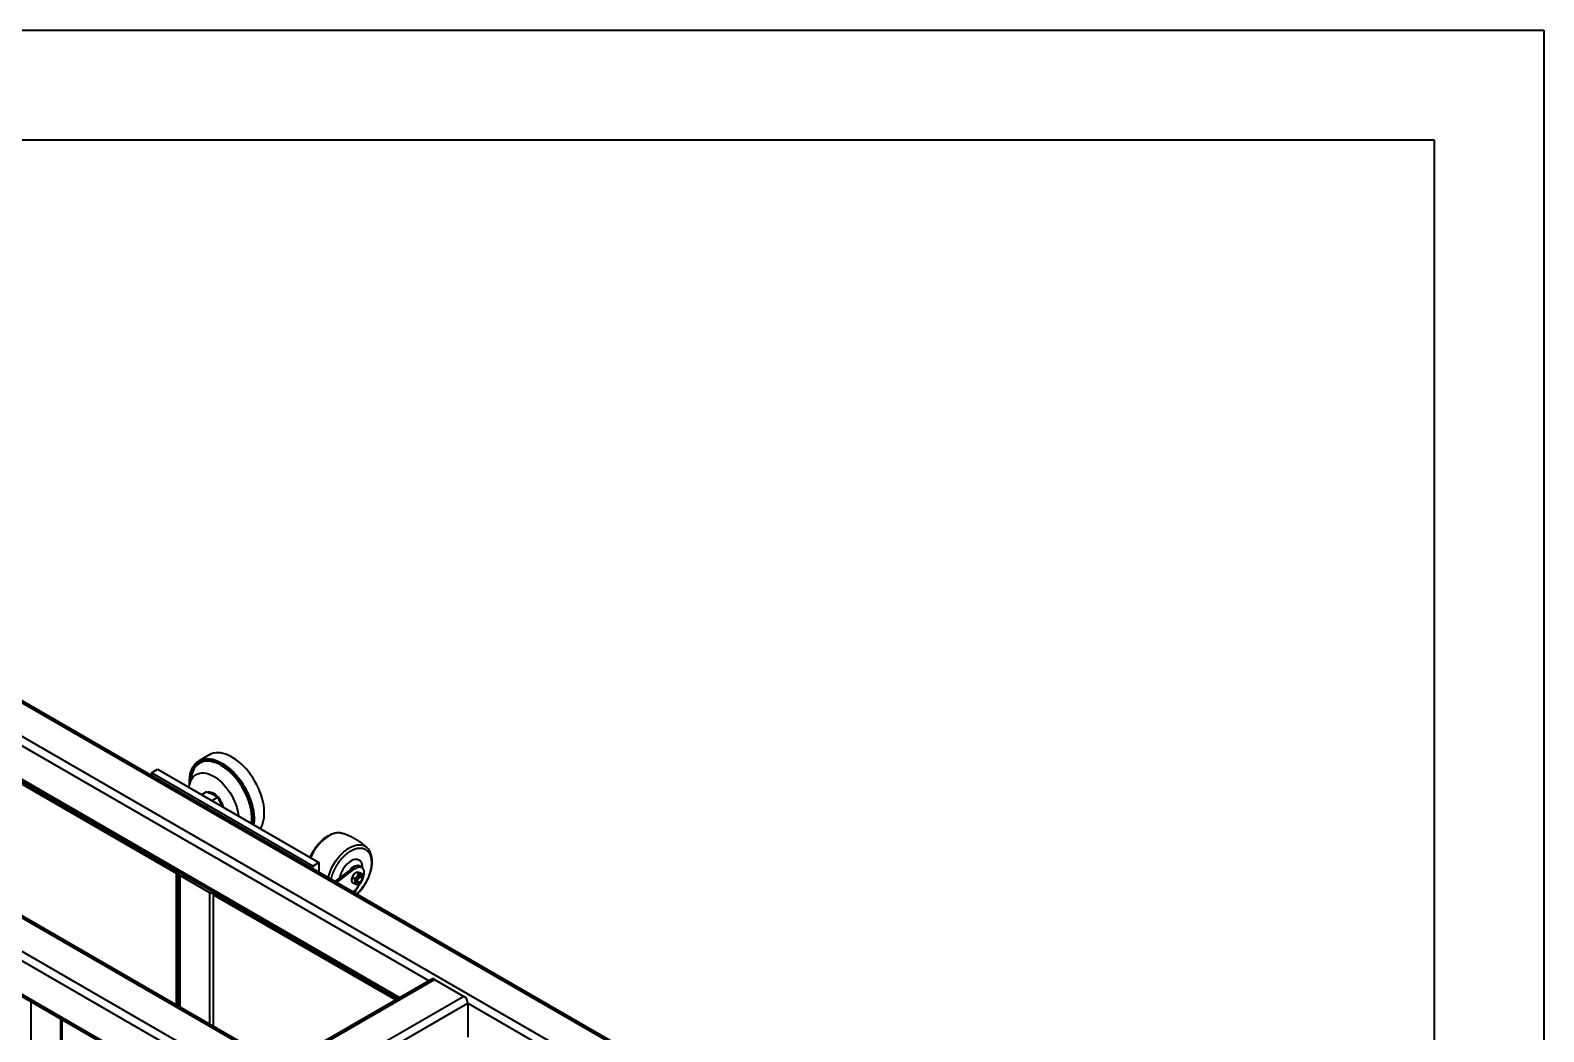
# Model space of a CAD drawing. Header units: millimetres. Extents: x 5960 to 13385, y 4099 to 9349.
# Drawn here: x 11660 to 13385, y 8208 to 9349 of the extents above; entities that cross this region are included whole.
import ezdxf

# ---------------------------------------------------------------- set-up
doc = ezdxf.new("R2010")
doc.units = ezdxf.units.MM
doc.layers.add('粗实线', color=7, linetype='Continuous', lineweight=35)

msp = doc.modelspace()

# ---------------------------------------------------------------- linework, layer by layer
at = {"color": 7, "linetype": 'Continuous', "lineweight": 35}
for p, q in [((11079.352, 8913.012), (12691.555, 7982.306)), ((12694.755, 7982.623), (11082.552, 8913.328)), ((12658.18, 7963.039), (11045.976, 8893.744)), ((10867.22, 8790.55), (12479.423, 7859.845)), ((12482.623, 7860.162), (10870.42, 8790.867)), ((10829.319, 8763.445), (12441.522, 7832.739)), ((12446.048, 7840.578), (10833.844, 8771.283)), ((12441.522, 7794.199), (10829.319, 8724.904)), ((10830.645, 8721.974), (12441.929, 7791.799)), ((11576.201, 8533.435), (11826.34, 8389.033)), ((11827.4, 8389.645), (11577.262, 8534.047)), ((11578.446, 8535.2), (12079.122, 8246.165)), ((11863.981, 8523.87), (11852.314, 8517.135)), ((11798.055, 8503.338), (11805.126, 8507.42)), ((11798.055, 8503.338), (11798.055, 8500.277)), ((11981.903, 8397.205), (11798.055, 8503.338)), ((11805.126, 8507.42), (11988.974, 8401.287)), ((11843.56, 8499.738), (11841.458, 8489.581)), ((11841.542, 8493.327), (11841.542, 8492.511)), ((11860.797, 8481.601), (11855.324, 8478.442)), ((11866.756, 8471.842), (11873.019, 8475.458)), ((11877.237, 8468.087), (11878.303, 8465.176)), ((12043.843, 8418.149), (12044.028, 8417.973)), ((11788.508, 8413.346), (11789.593, 8412.72)), ((11798.055, 8408.422), (11798.055, 8406.586)), ((11981.903, 8397.205), (11988.974, 8401.287)), ((11988.974, 8401.287), (11988.974, 8390.062)), ((11826.34, 8389.033), (11827.4, 8389.645)), ((11826.34, 8389.033), (11826.34, 8239.026)), ((11827.4, 8238.414), (11827.4, 8389.645)), ((11828.99, 8389.033), (11828.99, 8237.496)), ((11830.865, 8386.42), (11864.24, 8367.153)), ((11866.503, 8368.459), (11833.128, 8387.727)), ((11981.903, 8394.144), (11981.903, 8397.205)), ((12024.242, 8392.698), (12007.255, 8379.508)), ((12009.376, 8378.284), (12029.485, 8393.897)), ((12027.363, 8395.121), (12024.242, 8392.698)), ((12029.487, 8382.996), (12027.162, 8384.338)), ((12029.485, 8393.897), (12027.363, 8395.121)), ((12031.757, 8390.055), (12031.046, 8389.645)), ((12034.084, 8388.713), (12031.758, 8390.056)), ((12037.546, 8395.597), (12035.425, 8396.821)), ((12036.354, 8389.645), (12038.68, 8388.303)), ((12037.148, 8385.435), (12036.794, 8385.639)), ((12037.977, 8383.195), (12037.977, 8383.603)), ((12038.648, 8394.695), (12038.648, 8395.257)), ((11868.766, 8364.541), (11869.827, 8365.153)), ((11868.766, 8364.541), (12076.471, 8244.635)), ((11868.766, 8214.534), (11868.766, 8364.541)), ((11869.827, 8365.153), (12077.532, 8245.247)), ((12029.487, 8376.867), (12027.162, 8378.21)), ((12031.001, 8369.757), (12027.574, 8367.779)), ((12035.666, 8377.466), (12031.001, 8369.757)), ((12032.795, 8378.71), (12033.148, 8378.506)), ((12034.085, 8376.457), (12034.795, 8376.867)), ((12035.149, 8378.704), (12035.502, 8378.909)), ((11827.4, 8363.916), (11828.99, 8362.998)), ((11908.541, 8342.803), (11908.541, 8344.64)), ((11981.903, 8300.453), (11981.903, 8302.289)), ((11988.974, 8298.207), (11988.974, 8296.371)), ((11991.095, 8295.146), (11991.095, 8296.982)), ((12117.579, 8268.366), (11947.873, 8170.397)), ((11951.073, 8170.08), (12120.779, 8268.049)), ((12120.779, 8268.049), (12154.154, 8248.782)), ((12154.154, 8248.782), (11984.449, 8150.813)), ((12158.68, 8240.944), (12158.68, 8202.403)), ((11696.409, 7221.399), (11696.409, 8222.179))]:
    msp.add_line(p, q, dxfattribs=at)
at = {"color": 8, "linetype": 'Continuous', "lineweight": 35}
for p, q in [((11578.852, 8575.671), (12114.378, 8266.518)), ((12080.997, 8247.248), (11578.852, 8537.13)), ((11830.865, 8236.414), (11830.865, 8386.42)), ((11833.128, 8388.175), (11833.128, 8387.727)), ((11864.24, 8367.153), (11864.24, 8217.147)), ((11866.503, 8368.459), (11866.503, 8368.908)), ((11873.291, 8363.153), (11873.291, 8364.989)), ((11906.667, 8345.722), (11906.667, 8343.885)), ((11661.159, 7199.52), (11661.159, 8242.528)), ((11990.849, 8144.057), (12158.68, 8240.944)), ((12158.68, 8240.944), (12479.423, 8055.783)), ((11694.535, 8223.261), (11694.535, 7218.787))]:
    msp.add_line(p, q, dxfattribs=at)
at = {"color": 7, "linetype": 'Continuous', "lineweight": 35, "flags": 128}
for points in [[(11841.542, 8493.327), (11841.581, 8495.244), (11841.845, 8498.588), (11842.358, 8501.751), (11843.117, 8504.711), (11844.116, 8507.448), (11845.349, 8509.944), (11846.807, 8512.181), (11848.48, 8514.145), (11850.357, 8515.821), (11852.425, 8517.199), (11854.67, 8518.268), (11857.077, 8519.023), (11859.628, 8519.456), (11862.307, 8519.567), (11865.095, 8519.353), (11867.974, 8518.816), (11870.923, 8517.96), (11873.923, 8516.791), (11876.953, 8515.316), (11879.991, 8513.547), (11883.019, 8511.494), (11886.014, 8509.172), (11888.957, 8506.597), (11891.827, 8503.786), (11894.605, 8500.759), (11897.271, 8497.536), (11899.808, 8494.139), (11902.198, 8490.592), (11904.425, 8486.918), (11906.473, 8483.144), (11908.33, 8479.293), (11909.981, 8475.394), (11911.415, 8471.472), (11912.624, 8467.554), (11913.598, 8463.668), (11914.331, 8459.839), (11914.819, 8456.094), (11915.056, 8452.458), (11915.043, 8448.956), (11914.779, 8445.613), (11914.588, 8444.229)], [(11922.227, 8439.819), (11922.942, 8440.992), (11924.175, 8443.488), (11925.174, 8446.226), (11925.933, 8449.186), (11926.446, 8452.348), (11926.71, 8455.692), (11926.724, 8459.193), (11926.486, 8462.829), (11925.999, 8466.574), (11925.265, 8470.403), (11924.291, 8474.29), (11923.083, 8478.207), (11921.648, 8482.129), (11919.997, 8486.029), (11918.141, 8489.879), (11916.092, 8493.654), (11913.865, 8497.327), (11911.475, 8500.875), (11908.938, 8504.271), (11906.272, 8507.494), (11903.494, 8510.521), (11900.624, 8513.332), (11897.682, 8515.907), (11894.686, 8518.229), (11891.659, 8520.282), (11888.62, 8522.052), (11885.59, 8523.526), (11882.59, 8524.695), (11879.641, 8525.551), (11876.763, 8526.088), (11873.974, 8526.302), (11871.295, 8526.192), (11868.744, 8525.758), (11866.338, 8525.004), (11864.093, 8523.934), (11863.981, 8523.87)], [(11841.016, 8486.701), (11841.077, 8487.243), (11841.546, 8489.987), (11842.257, 8492.526), (11843.204, 8494.839), (11844.379, 8496.905), (11845.771, 8498.707), (11847.369, 8500.229), (11849.157, 8501.457), (11851.121, 8502.38), (11853.244, 8502.99), (11855.505, 8503.282), (11857.887, 8503.254), (11860.367, 8502.905), (11862.924, 8502.239), (11865.535, 8501.261), (11868.178, 8499.981), (11870.83, 8498.408), (11873.466, 8496.558), (11876.064, 8494.447), (11878.601, 8492.092), (11881.055, 8489.515), (11883.403, 8486.738), (11885.627, 8483.787), (11887.705, 8480.685), (11889.62, 8477.462), (11891.354, 8474.145), (11892.894, 8470.763), (11894.224, 8467.347), (11895.334, 8463.925), (11896.213, 8460.529), (11896.855, 8457.188), (11897.223, 8454.254)], [(11841.595, 8490.239), (11841.542, 8492.44), (11841.664, 8495.854), (11842.037, 8499.1), (11842.66, 8502.153), (11843.528, 8504.992), (11844.635, 8507.598), (11845.973, 8509.952), (11847.534, 8512.038), (11849.305, 8513.841), (11851.274, 8515.348), (11853.429, 8516.548), (11855.753, 8517.435), (11858.23, 8518), (11860.843, 8518.24), (11863.573, 8518.154), (11866.402, 8517.743), (11869.31, 8517.008), (11872.276, 8515.955), (11875.279, 8514.592), (11878.299, 8512.928), (11881.313, 8510.974), (11884.302, 8508.745), (11887.243, 8506.256), (11890.118, 8503.525), (11892.904, 8500.571), (11895.583, 8497.414), (11898.136, 8494.076), (11900.544, 8490.582), (11902.792, 8486.954), (11904.864, 8483.22), (11906.744, 8479.405), (11908.419, 8475.536), (11909.879, 8471.64), (11911.112, 8467.745), (11912.11, 8463.877), (11912.866, 8460.064), (11913.375, 8456.332), (11913.633, 8452.708), (11913.638, 8449.218), (11913.391, 8445.885), (11913.277, 8444.986)], [(11912.011, 8445.717), (11912.168, 8446.95), (11912.395, 8450.22), (11912.372, 8453.646), (11912.098, 8457.202), (11911.576, 8460.862), (11910.808, 8464.6), (11909.802, 8468.389), (11908.564, 8472.202), (11907.102, 8476.011), (11905.428, 8479.789), (11903.554, 8483.509), (11901.492, 8487.144), (11899.259, 8490.667), (11896.869, 8494.054), (11894.341, 8497.279), (11891.692, 8500.321), (11888.941, 8503.156), (11886.109, 8505.764), (11883.216, 8508.126), (11880.282, 8510.227), (11877.329, 8512.049), (11874.378, 8513.581), (11871.45, 8514.811), (11868.566, 8515.73), (11865.748, 8516.332), (11863.015, 8516.613), (11860.387, 8516.569), (11857.883, 8516.203), (11855.521, 8515.516), (11853.319, 8514.513), (11851.291, 8513.201), (11849.453, 8511.59), (11847.818, 8509.692), (11846.397, 8507.52), (11845.202, 8505.09), (11844.239, 8502.42), (11843.56, 8499.738)], [(11879.974, 8464.211), (11879.693, 8465.338), (11878.975, 8467.52), (11878.037, 8469.686), (11876.899, 8471.788), (11875.588, 8473.778), (11874.133, 8475.612), (11872.565, 8477.249), (11870.92, 8478.652), (11869.236, 8479.791), (11867.548, 8480.639), (11865.896, 8481.178), (11864.316, 8481.395), (11862.843, 8481.287), (11862.417, 8481.188)], [(11863.116, 8480.988), (11863.608, 8480.987), (11865.189, 8480.77), (11866.841, 8480.231), (11868.528, 8479.382), (11870.213, 8478.244), (11871.858, 8476.84), (11872.595, 8476.11)], [(12015.746, 8434.369), (12015.622, 8434.407), (12015.567, 8434.423)], [(12038.648, 8395.257), (12038.576, 8396.816), (12038.255, 8398.734), (12037.683, 8400.435), (12036.872, 8401.887), (12035.838, 8403.061), (12034.6, 8403.934), (12033.183, 8404.489), (12031.614, 8404.715), (12029.925, 8404.608), (12028.147, 8404.17), (12026.315, 8403.41), (12024.465, 8402.342), (12022.634, 8400.988), (12020.855, 8399.373), (12019.166, 8397.528), (12017.597, 8395.491), (12016.18, 8393.3), (12014.942, 8390.998), (12013.908, 8388.63), (12013.097, 8386.242), (12012.526, 8383.881), (12012.465, 8383.554)], [(12024.242, 8392.698), (12025.671, 8394.264), (12027.185, 8395.604), (12028.744, 8396.683), (12030.308, 8397.474), (12031.836, 8397.955), (12033.288, 8398.115), (12034.627, 8397.948), (12035.818, 8397.46), (12036.83, 8396.664), (12037.636, 8395.579), (12037.667, 8395.524)], [(12035.425, 8396.821), (12034.73, 8397.145), (12033.434, 8397.416), (12032.006, 8397.342), (12030.489, 8396.925), (12028.926, 8396.178), (12027.363, 8395.121)], [(12029.485, 8393.897), (12031.047, 8394.953), (12032.61, 8395.701), (12034.127, 8396.117), (12035.555, 8396.191), (12036.851, 8395.92), (12037.979, 8395.311), (12038.904, 8394.383), (12039.601, 8393.163), (12040.049, 8391.685), (12040.234, 8389.994), (12040.152, 8388.138), (12039.805, 8386.171), (12039.389, 8384.696)], [(12034.795, 8385.441), (12033.961, 8384.814), (12033.201, 8383.953), (12032.583, 8382.934), (12032.162, 8381.848), (12031.974, 8380.79), (12032.037, 8379.856), (12032.345, 8379.127), (12032.795, 8378.71)], [(12035.149, 8378.704), (12034.727, 8378.497), (12033.921, 8378.319), (12033.224, 8378.465), (12032.699, 8378.923), (12032.391, 8379.652), (12032.328, 8380.586), (12032.515, 8381.644), (12032.937, 8382.73), (12033.555, 8383.749), (12034.314, 8384.61), (12035.148, 8385.236), (12035.148, 8385.236)], [(12035.502, 8378.908), (12034.698, 8378.599), (12033.982, 8378.633), (12033.43, 8379.007), (12033.103, 8379.68), (12033.035, 8380.578), (12033.235, 8381.606), (12033.681, 8382.651), (12034.324, 8383.6), (12035.094, 8384.35), (12035.909, 8384.82), (12036.68, 8384.96), (12037.323, 8384.753), (12037.768, 8384.223), (12037.968, 8383.426), (12037.901, 8382.45), (12037.574, 8381.399), (12037.022, 8380.388), (12036.305, 8379.527), (12035.502, 8378.908)], [(12035.148, 8385.236), (12035.982, 8385.573), (12036.741, 8385.589), (12037.36, 8385.283), (12037.781, 8384.684), (12037.969, 8383.843), (12037.977, 8383.603)]]:
    msp.add_lwpolyline(points, dxfattribs=at)
at = {"color": 8, "linetype": 'Continuous', "lineweight": 35, "flags": 128}
for points in [[(12015.567, 8434.423), (12013.526, 8434.847), (12011.298, 8434.962), (12008.96, 8434.75), (12006.536, 8434.214), (12004.049, 8433.359), (12001.525, 8432.194), (11998.988, 8430.729), (11996.464, 8428.98), (11993.977, 8426.965), (11991.553, 8424.702), (11989.216, 8422.214), (11986.988, 8419.527), (11984.892, 8416.667), (11982.948, 8413.662), (11981.177, 8410.542), (11979.595, 8407.339), (11979.367, 8406.833)], [(11999.516, 8383.976), (11999.531, 8384.04), (12000.458, 8387.302), (12001.615, 8390.577), (12002.992, 8393.832), (12004.574, 8397.036), (12006.345, 8400.155), (12008.288, 8403.16), (12010.384, 8406.02), (12012.612, 8408.708), (12014.95, 8411.195), (12017.374, 8413.458), (12019.861, 8415.474), (12022.385, 8417.223), (12024.922, 8418.687), (12027.446, 8419.853), (12029.933, 8420.708), (12032.357, 8421.244), (12034.694, 8421.455), (12036.922, 8421.341), (12039.018, 8420.9), (12040.962, 8420.139), (12042.733, 8419.065), (12043.843, 8418.149)]]:
    msp.add_lwpolyline(points, dxfattribs=at)
at = {"color": 7, "linetype": 'Continuous', "lineweight": 35}
for centre, radius, start, end in [((11853.353, 8457.7), 26.632, 15.359146, 40.412711), ((11792.106, 8420.162), 7.715, 218.811746, 261.193631), ((11793.15, 8418.576), 6.853, 238.722008, 262.26306), ((11831.822, 8389.01), 2.76, 151.450922, 249.719467), ((11833.898, 8389.317), 1.767, 201.035713, 244.17051), ((12036.417, 8381.225), 9.977, 140.227928, 177.360713), ((12035.418, 8382.401), 8.461, 121.112699, 142.020918), ((12040.165, 8379.062), 9.977, 140.227928, 177.360713), ((12037.448, 8382.175), 5.933, 93.429538, 146.565085), ((12035.96, 8383.864), 1.961, 64.824192, 126.486266), ((12036.569, 8385.287), 2.858, 350.748121, 79.453222), ((12029.425, 8385.287), 9.977, 320.227928, 357.360713), ((11868.779, 8375.947), 9.897, 242.700889, 283.03031), ((11868.602, 8372.352), 4.422, 241.666532, 264.254677), ((12033.02, 8379.062), 2.858, 170.748121, 259.453222), ((12032.142, 8382.174), 5.933, 273.429538, 326.565085), ((12118.904, 8265.432), 3.219, 54.382423, 114.307119), ((12148.854, 8240.496), 9.836, 2.605478, 57.394522)]:
    msp.add_arc(centre, radius, start, end, dxfattribs=at)
msp.add_ellipse((11998.868, 8359.226), major_axis=(24.669, 39.933), ratio=0.55645067, start_param=5.21116076, end_param=5.29555433, dxfattribs=at)
for points, knots in [([(11860.797, 8481.601), (11862.026, 8481.232), (11864.501, 8480.489), (11866.648, 8479.501), (11867.728, 8479.003)], [0, 0, 0, 0, 0.49653037, 1, 1, 1, 1]), ([(11867.728, 8479.003), (11868.71, 8478.465), (11870.69, 8477.381), (11872.238, 8476.102), (11873.019, 8475.458)], [0, 0, 0, 0, 0.49585378, 1, 1, 1, 1]), ([(11873.019, 8475.458), (11873.805, 8474.309), (11875.387, 8471.994), (11876.617, 8469.395), (11877.237, 8468.087)], [0, 0, 0, 0, 0.49653037, 1, 1, 1, 1]), ([(12013.983, 8434.759), (12013.594, 8434.835), (12012.493, 8435.05), (12010.578, 8435.082), (12008.263, 8434.881), (12005.872, 8434.371), (12003.43, 8433.573), (12000.961, 8432.487), (11998.489, 8431.125), (11996.04, 8429.502), (11993.636, 8427.636), (11991.298, 8425.546), (11989.045, 8423.253), (11986.895, 8420.777), (11984.865, 8418.14), (11982.97, 8415.365), (11981.232, 8412.474), (11979.777, 8409.76), (11978.989, 8407.994), (11978.654, 8407.244)], [0, 0, 0, 0, 0.03204747, 0.09065947, 0.1501914, 0.21067937, 0.27197993, 0.33385039, 0.39604065, 0.45835199, 0.52063074, 0.58282582, 0.64492187, 0.70692465, 0.7688515, 0.83072572, 0.89257356, 0.95442267, 1, 1, 1, 1]), ([(12015.527, 8434.402), (12015.331, 8434.473), (12014.922, 8434.622), (12014.483, 8434.681), (12014.254, 8434.713)], [0, 0, 0, 0, 0.47909552, 1, 1, 1, 1]), ([(12043.861, 8418.125), (12043.825, 8418.161), (12042.662, 8419.31), (12040.163, 8421.375), (12036.365, 8424.284), (12032.345, 8426.919), (12028.162, 8429.299), (12023.828, 8431.388), (12019.677, 8433.098), (12016.935, 8433.966), (12015.717, 8434.352)], [0, 0, 0, 0, 0.00472508, 0.15028824, 0.29636236, 0.44278612, 0.5894166, 0.73611655, 0.88271754, 1, 1, 1, 1]), ([(12032.361, 8365.015), (12032.648, 8365.277), (12033.708, 8366.244), (12035.455, 8368.128), (12037.579, 8370.639), (12039.572, 8373.319), (12041.427, 8376.127), (12043.126, 8379.044), (12044.655, 8382.044), (12046.001, 8385.103), (12047.153, 8388.195), (12048.099, 8391.296), (12048.831, 8394.38), (12049.339, 8397.423), (12049.616, 8400.4), (12049.657, 8403.288), (12049.454, 8406.06), (12049.006, 8408.692), (12048.311, 8411.153), (12047.376, 8413.418), (12046.196, 8415.443), (12045.079, 8416.951), (12044.284, 8417.683), (12044.032, 8417.914)], [0, 0, 0, 0, 0.01873308, 0.0692191, 0.1196324, 0.16998872, 0.22030785, 0.27061153, 0.32092246, 0.37125675, 0.42163738, 0.47208777, 0.52263038, 0.57328476, 0.62406389, 0.67496743, 0.72597052, 0.77698593, 0.82785364, 0.87835789, 0.92824858, 0.97732215, 1, 1, 1, 1]), ([(12026.451, 8381.685), (12026.509, 8382.297), (12026.607, 8383.31), (12027.004, 8384.047), (12027.162, 8384.338)], [0, 0, 0, 0, 0.60463546, 1, 1, 1, 1]), ([(12027.162, 8378.21), (12026.996, 8378.725), (12026.658, 8379.774), (12026.465, 8380.943), (12026.453, 8381.555), (12026.451, 8381.685)], [0, 0, 0, 0, 0.43238848, 0.87956121, 1, 1, 1, 1]), ([(12027.162, 8384.338), (12027.31, 8384.826), (12027.613, 8385.817), (12028.214, 8386.915), (12028.655, 8387.486), (12028.749, 8387.608)], [0, 0, 0, 0, 0.43238848, 0.87956121, 1, 1, 1, 1]), ([(12028.749, 8387.608), (12029.292, 8388.177), (12030.191, 8389.118), (12031.314, 8389.79), (12031.758, 8390.056)], [0, 0, 0, 0, 0.60463549, 1, 1, 1, 1]), ([(12029.487, 8382.996), (12029.968, 8383.291), (12030.946, 8383.893), (12031.932, 8384.769), (12032.398, 8385.326), (12032.497, 8385.444)], [0, 0, 0, 0, 0.43238847, 0.87956121, 1, 1, 1, 1]), ([(12030.198, 8379.521), (12030.14, 8380.201), (12030.043, 8381.326), (12029.645, 8382.523), (12029.487, 8382.996)], [0, 0, 0, 0, 0.60463547, 1, 1, 1, 1]), ([(12031.758, 8390.056), (12031.907, 8390.124), (12032.209, 8390.262), (12032.81, 8390.302), (12033.251, 8390.268), (12033.345, 8390.261)], [0, 0, 0, 0, 0.43238846, 0.8795612, 1, 1, 1, 1]), ([(12032.497, 8385.444), (12032.922, 8386.081), (12033.627, 8387.134), (12033.954, 8388.266), (12034.084, 8388.713)], [0, 0, 0, 0, 0.60463547, 1, 1, 1, 1]), ([(12033.345, 8390.261), (12033.888, 8390.184), (12034.787, 8390.056), (12035.91, 8389.762), (12036.354, 8389.645)], [0, 0, 0, 0, 0.60463546, 1, 1, 1, 1]), ([(12034.084, 8388.713), (12034.564, 8388.589), (12035.542, 8388.337), (12036.528, 8388.155), (12036.994, 8388.108), (12037.093, 8388.098)], [0, 0, 0, 0, 0.43238847, 0.87956121, 1, 1, 1, 1]), ([(12037.093, 8388.098), (12037.519, 8388.088), (12038.223, 8388.072), (12038.55, 8388.237), (12038.68, 8388.303)], [0, 0, 0, 0, 0.60463547, 1, 1, 1, 1]), ([(12038.68, 8388.303), (12038.846, 8387.787), (12039.184, 8386.739), (12039.376, 8385.569), (12039.388, 8384.958), (12039.391, 8384.828)], [0, 0, 0, 0, 0.43238847, 0.87956121, 1, 1, 1, 1]), ([(12029.487, 8376.867), (12029.653, 8377.191), (12029.991, 8377.849), (12030.184, 8378.796), (12030.196, 8379.394), (12030.198, 8379.521)], [0, 0, 0, 0, 0.43238847, 0.87956121, 1, 1, 1, 1]), ([(12032.497, 8376.251), (12031.953, 8376.329), (12031.054, 8376.456), (12029.931, 8376.751), (12029.487, 8376.867)], [0, 0, 0, 0, 0.60463547, 1, 1, 1, 1]), ([(12034.084, 8376.456), (12033.935, 8376.389), (12033.633, 8376.251), (12033.032, 8376.211), (12032.59, 8376.244), (12032.497, 8376.251)], [0, 0, 0, 0, 0.43238847, 0.87956121, 1, 1, 1, 1])]:
    msp.add_open_spline(points, degree=3, knots=knots, dxfattribs=at)
at = {"color": 8, "linetype": 'Continuous', "lineweight": 35}
for points, knots in [([(12025.39, 8414.58), (12026.643, 8415.236), (12029.148, 8416.548), (12032.079, 8417.372), (12034.193, 8417.694), (12035.568, 8417.781), (12036.9, 8417.744), (12038.185, 8417.583), (12039.173, 8417.353), (12039.893, 8417.128), (12040.369, 8416.956), (12040.834, 8416.764), (12041.238, 8416.576), (12041.731, 8416.322), (12042.257, 8416.015), (12042.786, 8415.657), (12043.286, 8415.281), (12043.785, 8414.863), (12044.253, 8414.415), (12044.621, 8414.026), (12044.911, 8413.696), (12045.2, 8413.343), (12045.479, 8412.975), (12045.747, 8412.594), (12045.935, 8412.306), (12046.159, 8411.948), (12046.436, 8411.476), (12046.854, 8410.668), (12047.239, 8409.791), (12047.584, 8408.858), (12047.872, 8407.945), (12048.145, 8406.89), (12048.389, 8405.684), (12048.586, 8404.316), (12048.72, 8402.776), (12048.782, 8400.589), (12048.634, 8397.718), (12048.235, 8395.007), (12047.846, 8393.111), (12047.606, 8392.07), (12047.34, 8391.023), (12047.046, 8389.973), (12046.725, 8388.919), (12046.379, 8387.864), (12046.11, 8387.099), (12045.829, 8386.333), (12045.498, 8385.464), (12045.024, 8384.306), (12044.573, 8383.274), (12044.104, 8382.25), (12043.609, 8381.224), (12043.044, 8380.12), (12042.536, 8379.172), (12042.041, 8378.288), (12041.543, 8377.433), (12041.03, 8376.587), (12040.503, 8375.751), (12039.962, 8374.926), (12039.591, 8374.38), (12039.383, 8374.08), (12039.311, 8373.976), (12038.846, 8373.311), (12038.077, 8372.259), (12037.011, 8370.898), (12036.018, 8369.703), (12035.175, 8368.75), (12034.499, 8368.019), (12033.995, 8367.489), (12033.486, 8366.97), (12032.972, 8366.461), (12032.454, 8365.965), (12032.095, 8365.632), (12031.871, 8365.428), (12031.822, 8365.383), (12031.784, 8365.348)], [0, 0, 0, 0, 0.0561171, 0.1122342, 0.13470139, 0.15716857, 0.17963576, 0.20210295, 0.22457014, 0.23372497, 0.24287981, 0.25203467, 0.26118957, 0.26731523, 0.28248243, 0.29458189, 0.30237559, 0.31663346, 0.32997532, 0.33726615, 0.34522844, 0.35324245, 0.36125641, 0.36927032, 0.37728416, 0.37880699, 0.39071129, 0.40476055, 0.42369933, 0.43671799, 0.45133336, 0.46754539, 0.48535397, 0.50475904, 0.52576049, 0.54835821, 0.59110479, 0.63385142, 0.64607176, 0.6582921, 0.67051243, 0.68273276, 0.69495309, 0.70717342, 0.71939373, 0.72149716, 0.73378597, 0.74963715, 0.76184351, 0.7699325, 0.78565975, 0.79815019, 0.80934775, 0.81980744, 0.83026717, 0.84072691, 0.85118665, 0.86164635, 0.872106, 0.87224708, 0.87329227, 0.8761371, 0.89816271, 0.91506057, 0.93201538, 0.94879838, 0.95694522, 0.96509205, 0.97323993, 0.98139553, 0.98955112, 0.99770667, 0.99820634, 1, 1, 1, 1]), ([(12002.921, 8382.011), (12002.927, 8382.039), (12003.003, 8382.413), (12003.176, 8383.138), (12003.44, 8384.184), (12003.735, 8385.234), (12004.055, 8386.288), (12004.401, 8387.343), (12004.671, 8388.108), (12004.951, 8388.874), (12005.283, 8389.743), (12005.756, 8390.901), (12006.207, 8391.933), (12006.676, 8392.957), (12007.171, 8393.983), (12007.736, 8395.087), (12008.244, 8396.035), (12008.739, 8396.919), (12009.237, 8397.774), (12009.75, 8398.62), (12010.277, 8399.456), (12010.818, 8400.281), (12011.189, 8400.827), (12011.397, 8401.127), (12011.469, 8401.231), (12011.934, 8401.896), (12012.703, 8402.948), (12013.769, 8404.309), (12014.763, 8405.504), (12015.605, 8406.457), (12016.281, 8407.189), (12016.785, 8407.718), (12017.294, 8408.238), (12017.808, 8408.746), (12018.326, 8409.242), (12018.685, 8409.575), (12018.95, 8409.817), (12019.259, 8410.097), (12019.717, 8410.5), (12020.288, 8410.986), (12020.864, 8411.46), (12021.542, 8411.994), (12023.053, 8413.135), (12024.353, 8413.939), (12025.39, 8414.58)], [0, 0, 0, 0, 0.00226389, 0.02931665, 0.0563694, 0.08342215, 0.11047489, 0.13752762, 0.16458033, 0.16923678, 0.19644114, 0.23153166, 0.25855346, 0.27646047, 0.31127665, 0.33892734, 0.36371592, 0.38687105, 0.41002626, 0.43318151, 0.45633674, 0.47949189, 0.50264692, 0.50295923, 0.50527303, 0.51157077, 0.56032994, 0.59773755, 0.63527124, 0.67242459, 0.69045964, 0.70849468, 0.72653203, 0.7445865, 0.76264093, 0.78069525, 0.7818014, 0.79005811, 0.81258903, 0.82879291, 0.84828877, 0.87107654, 0.89715612, 1, 1, 1, 1])]:
    msp.add_open_spline(points, degree=3, knots=knots, dxfattribs=at)
at = {"layer": '粗实线'}
for p, q in [((5959.611, 9349.346), (13384.611, 9349.346)), ((13384.611, 9349.346), (13384.611, 4099.346)), ((6334.611, 9224.346), (13259.611, 9224.346)), ((13259.611, 9224.346), (13259.611, 4224.346))]:
    msp.add_line(p, q, dxfattribs=at)

doc.saveas('drawing.dxf')
